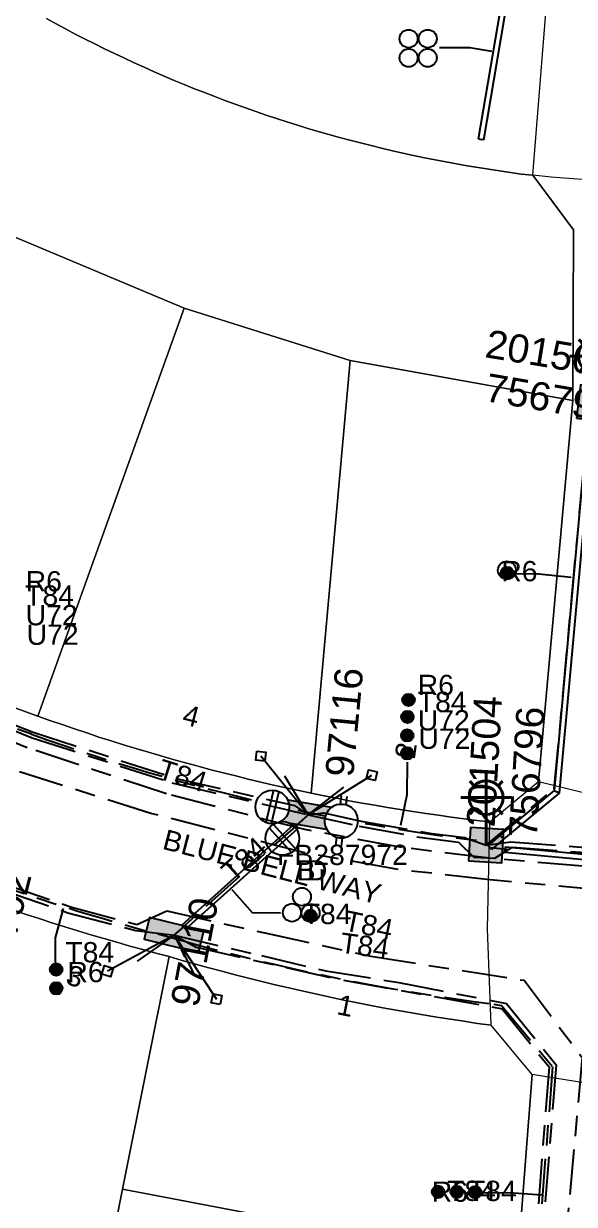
# Model space of a CAD drawing. Header units: metres. Extents: x 282960 to 285195, y 6134329 to 6136665.
# Drawn here: x 283448.1 to 283497, y 6135604 to 6135708.7 of the extents above; entities that cross this region are included whole.
import ezdxf
from ezdxf.enums import TextEntityAlignment as Align

# ---------------------------------------------------------------- set-up
doc = ezdxf.new("R2010")
doc.units = ezdxf.units.M
doc.linetypes.add('Cable Exist UG', pattern=[8.2, 4, -1.2, 1.8, -1.2])
doc.layers.get('0').update_dxf_attribs({"color": 6})
doc.layers.add('Cadastre Land Parcels_SP_EXT', color=9, linetype='Continuous', lineweight=5)
doc.layers.add('Cadastre Roads_SP_EXT', color=9, linetype='Continuous', lineweight=5)
for name, color, linetype in [('Duct_SP_EXT', 7, 'Continuous'), ('Equip_LV_EXT', 7, 'Continuous'), ('Equip_SP_SL_EXT', 7, 'Continuous'), ('Mains_HV_EXT', 7, 'Continuous'), ('Mains_LV_EXT', 7, 'Continuous'), ('Mains_SL_EXT', 7, 'Continuous'), ('Services_SP_EXT', 7, 'Continuous'), ('SupportsUG_SP_LV_EXT', 7, 'Continuous'), ('SupportsUG_SP_LV_SL_EXT', 7, 'Continuous'), ('Trench_SP_EXT', 7, 'Continuous')]:
    doc.layers.add(name, color=color, linetype=linetype)
doc.styles.add('COLUMN_LABEL', font='arial.ttf')
doc.styles.add('iecARIAL', font='arial.ttf', dxfattribs={"height": 2})
doc.styles.add('POLE_LABEL', font='arial.ttf')
doc.styles.get("Standard").update_dxf_attribs({"font": 'arial.ttf'})

# ---------------------------------------------------------------- blocks, each defined once
blk = doc.blocks.new('COLUMN_EXT')
blk.add_hatch(color=256).paths.add_polyline_path([(-1.49, 1.48), (-1.49, -1.49), (1.48, -1.49), (1.48, 1.48)])
blk.add_lwpolyline([(-1.49, -1.49), (1.48, -1.49), (1.48, 1.48), (-1.49, 1.48)], close=True)
for tag, height, style, flags, p in [('ASSET_NUM', 2.5, 'COLUMN_LABEL', 8, (2, 2)), ('STRUCTURE_PLANT_NUMBER', 0.2, 'POLE_LABEL', 9, (1.81, 0.03)), ('STREET_CODE', 0.2, 'COLUMN_LABEL', 9, (1.81, -0.2))]:
    blk.add_attdef(tag, text='', height=height, dxfattribs=dict(style=style, flags=flags)).set_placement(p, align=Align.MIDDLE_LEFT)
at = {"flags": 9}
for tag, p in [('COLUMN_TYPE', (1.81, -0.4)), ('OWNED_BY', (1.81, -0.6)), ('STATE', (1.81, -0.8)), ('USAGE', (1.81, -1)), ('STREETNAME', (1.81, -1.6)), ('SUBURB', (1.81, -1.8)), ('LEGEND', (1.81, -1.2)), ('LOCATION', (1.81, -1.4)), ('NOTES', (1.81, -2))]:
    blk.add_attdef(tag, text='', height=0.2, dxfattribs=at).set_placement(p, align=Align.MIDDLE_LEFT)
at = {"flags": 1}
blk.add_attdef('Z', (1.81, -2.35), '', height=0.2, dxfattribs=at)
blk = doc.blocks.new('PILLAR_EXT')
blk.add_hatch(color=256).paths.add_polyline_path([(-2.475, 0.99), (-2.475, -0.99), (2.475, -0.99), (2.475, 0.99)])
blk.add_lwpolyline([(-2.475, -0.99), (2.475, -0.99), (2.475, 0.99), (-2.475, 0.99)], close=True)
at = {"style": 'iecARIAL', "flags": 8}
blk.add_attdef('ASSET_NUM', (1.5, 3.5), '', height=2.5, dxfattribs=at)
for tag, p, flags in [('OWNED_BY', (0, -0.2), 9), ('STATE', (0, -0.4), 9), ('SUPPORT_TYPE', (0, -0.6), 9), ('USAGE', (0, -0.8), 9), ('LEGEND', (0, -1), 9), ('LOCATION', (0, -1.2), 9), ('STREETNAME', (0, -1.8), 9), ('SUBURB', (0, -2), 1), ('NOTES', (0, -1.4), 9), ('PARENT', (0, -1.6), 9)]:
    blk.add_attdef(tag, p, '', height=0.2, dxfattribs=dict(flags=flags))
blk = doc.blocks.new('DUCT_EXT')
blk.add_circle((0, 0.8), 0.8)
at = {"flags": 1}
blk.add_attdef('Z', (0, 0), '', height=0.2, dxfattribs=at)
at = {"flags": 9}
for tag, p in [('DUCT_CODE', (0, 0)), ('XSECT_TYPE', (0, -0.2)), ('STATE', (0, -0.6)), ('FB_REFERENCE', (0, -0.4)), ('NOTES', (0, -0.8))]:
    blk.add_attdef(tag, text='', height=0.2, dxfattribs=at).set_placement(p, align=Align.MIDDLE_LEFT)
blk = doc.blocks.new('SL_LANTERN_EXT')
at = {"lineweight": 40}
for p, q in [((0, 1.97), (0, 6.47)), ((-1.46, 5.68), (-1.06, 5.28)), ((1.46, 5.68), (1.06, 5.28)), ((-2.25, 4.22), (2.25, 4.22)), ((-1.46, 2.76), (-1.06, 3.16)), ((1.46, 2.76), (1.06, 3.16)), ((0, 0), (0, 2.72))]:
    blk.add_line(p, q, dxfattribs=at)
blk.add_circle((0, 4.22), 1.5, dxfattribs=at)
at = {"style": 'iecARIAL', "flags": 8}
blk.add_attdef('ASSET_NUM', (1.5, 1.5), '', height=2.5, dxfattribs=at)
for tag, p, height, flags in [('CONSTRUCTED_VOLTAGE', (0.98, -0.65), 0.2, 9), ('CONTROL_TYPE', (0.98, -0.85), 0.2, 9), ('LANTERN_PURPOSE', (0.98, -1.05), 0.2, 9), ('LNUMBER', (2.18, -3.25), 2.5, 8), ('OPERATING_VOLTAGE', (0.98, -1.65), 0.2, 9), ('ORIENTATION', (0.98, -1.85), 0.2, 9), ('OWNED_BY', (0.98, -2.05), 0.2, 9), ('STATE', (0.98, -2.25), 0.2, 9), ('LANTERN_TYPE', (0.98, -1.25), 0.2, 9), ('NO_PHASES', (0.98, -1.45), 0.2, 9), ('USAGE', (0.98, -2.45), 0.2, 9), ('CEXIST', (0.98, -2.65), 0.2, 9), ('CNEW', (0.98, -2.85), 0.2, 9), ('CNUMBER', (0.98, -3.05), 0.2, 9), ('CREMOVE', (0.98, -3.25), 0.2, 9), ('CREPLACE', (0.98, -3.45), 0.2, 9), ('LKINGHEIGHT', (0.98, -3.65), 0.2, 9), ('LBRACKET', (0.98, -3.85), 0.2, 9), ('LBRACKETVOCAB', (0.98, -4.05), 0.2, 9), ('LCATEGORY', (0.98, -4.25), 0.2, 9), ('LCHARGE1', (0.98, -4.45), 0.2, 9), ('LCHARGE1PERCENT', (0.98, -4.65), 0.2, 9), ('LCHARGE2', (0.98, -4.85), 0.2, 9), ('LCHARGE2PERCENT', (0.98, -5.05), 0.2, 9), ('LCHARGE3', (0.98, -5.25), 0.2, 9), ('LCHARGE3PERCENT', (0.98, -5.45), 0.2, 9), ('LEXIST', (0.98, -5.65), 0.2, 9), ('LLAMP', (0.98, -5.85), 0.2, 9), ('LLAMPVOCAB', (0.98, -6.05), 0.2, 9), ('LMAST', (0.98, -6.25), 0.2, 9), ('LMASTVOCAB', (0.98, -6.45), 0.2, 9), ('LNEW', (0.98, -6.65), 0.2, 9), ('LANTNUMBER', (0.98, -6.85), 0.2, 9), ('LOUTREACH', (0.98, -7.25), 0.2, 9), ('LOUTREACHVOCAB', (0.98, -7.45), 0.2, 9), ('LRATECODE', (0.98, -7.65), 0.2, 9), ('LREMOVE', (0.98, -7.85), 0.2, 9), ('LREPLACE', (0.98, -8.05), 0.2, 9), ('LTYPE', (0.98, -8.25), 0.2, 9), ('LTYPEVOCAB', (0.98, -8.45), 0.2, 9), ('STREETNAME', (0.98, -9.25), 0.2, 9), ('SUBURB', (0.98, -9.45), 0.2, 1), ('LEGEND', (0.98, -8.65), 0.2, 9), ('LOCATION', (0.98, -8.85), 0.2, 9), ('NOTES', (0.98, -9.05), 0.2, 9)]:
    blk.add_attdef(tag, p, '', height=height, dxfattribs=dict(flags=flags))
blk = doc.blocks.new('CCP_EXT')
at = {"flags": 9}
for tag, p in [('STATE', (0, -1.8)), ('USAGE', (0, -1.2)), ('LEGEND', (0, -1.4)), ('LIFE_SUPPORT', (0, -1.6)), ('NOTES', (0, -2))]:
    blk.add_attdef(tag, text='', height=0.2, dxfattribs=at).set_placement(p, align=Align.MIDDLE_LEFT)
blk.add_wipeout([(0, 0.57), (0.57, 0), (0, -0.57), (-0.57, 0)])
blk.add_lwpolyline([(-0.57, 0), (0, 0.57), (0.57, 0), (0, -0.57), (-0.57, 0)])
at = {"flags": 1}
blk.add_attdef('Z', (0, 0), '', height=0.2, dxfattribs=at)
at = {"flags": 9}
for tag, p in [('CCP_TYPE', (0, 0)), ('CONSTRUCTED_VOLTAGE', (0, -0.2)), ('OPERATING_VOLTAGE', (0, -0.6)), ('ORIENTATION', (0, -0.8)), ('OWNED_BY', (0, -1)), ('NO_PHASES', (0, -0.4))]:
    blk.add_attdef(tag, text='', height=0.2, dxfattribs=at).set_placement(p, align=Align.MIDDLE_LEFT)
blk = doc.blocks.new('LV_UG_LINKS_OPEN_EXT')
for p, q in [((-0.25, 1.47), (-0.25, 2.22)), ((0.25, 1.47), (0.25, 2.22)), ((-0.25, -1.47), (-0.25, -2.22)), ((0.25, -1.47), (0.25, -2.22))]:
    blk.add_line(p, q)
at = {"flags": 9}
for tag, p in [('ACTUAL_STATUS', (0, 0)), ('CONSTRUCTED_VOLTAGE', (0, -0.2)), ('OPERATING_VOLTAGE', (0, -0.6)), ('ORIENTATION', (0, -0.8)), ('STATE', (0, -1)), ('NO_PHASES', (0, -0.4)), ('SWITCH_TYPE', (0, -1.2)), ('USAGE', (0, -1.4)), ('NOTES', (0, -1.6))]:
    blk.add_attdef(tag, text='', height=0.2, dxfattribs=at).set_placement(p, align=Align.MIDDLE_LEFT)
at = {"flags": 1}
blk.add_attdef('Z', (0, 0), '', height=0.2, dxfattribs=at)
blk.add_wipeout([(-0.25, 1.47), (-0.43, 1.43), (-0.61, 1.36), (-0.77, 1.28), (-0.93, 1.17), (-1.07, 1.05), (-1.19, 0.9), (-1.29, 0.75), (-1.38, 0.58), (-1.44, 0.4), (-1.48, 0.22), (-1.49, 0.03), (-1.49, -0.16), (-1.45, -0.34), (-1.4, -0.52), (-1.32, -0.69), (-1.23, -0.85), (-1.11, -1), (-0.98, -1.13), (-0.83, -1.24), (-0.66, -1.34), (-0.49, -1.41), (-0.31, -1.46), (-0.13, -1.49), (0.06, -1.49), (0.25, -1.47), (0.43, -1.43), (0.61, -1.36), (0.77, -1.28), (0.93, -1.17), (1.07, -1.05), (1.19, -0.9), (1.29, -0.75), (1.38, -0.58), (1.44, -0.4), (1.48, -0.22), (1.49, -0.03), (1.49, 0.16), (1.45, 0.34), (1.4, 0.52), (1.32, 0.69), (1.23, 0.85), (1.11, 1), (0.98, 1.13), (0.83, 1.24), (0.66, 1.34), (0.49, 1.41), (0.31, 1.46), (0.13, 1.49), (-0.06, 1.49)])
blk.add_lwpolyline([(0, -1.49, 1), (0, 1.49, 1)], format="xyb", close=True)
blk = doc.blocks.new('LV_UG_LINKS_CLOSED_EXT')
blk.add_wipeout([(-1.06, 1.06), (-1.18, 0.92), (-1.29, 0.76), (-1.37, 0.59), (-1.43, 0.42), (-1.48, 0.23), (-1.49, 0.05), (-1.49, -0.14), (-1.46, -0.33), (-1.41, -0.51), (-1.33, -0.68), (-1.24, -0.84), (-1.12, -0.99), (-0.99, -1.12), (-0.84, -1.24), (-0.68, -1.33), (-0.51, -1.41), (-0.33, -1.46), (-0.14, -1.49), (0.05, -1.49), (0.23, -1.48), (0.42, -1.43), (0.59, -1.37), (0.76, -1.29), (0.92, -1.18), (1.06, -1.06), (1.18, -0.92), (1.29, -0.76), (1.37, -0.59), (1.43, -0.42), (1.48, -0.23), (1.49, -0.05), (1.49, 0.14), (1.46, 0.33), (1.41, 0.51), (1.33, 0.68), (1.24, 0.84), (1.12, 0.99), (0.99, 1.12), (0.84, 1.24), (0.68, 1.33), (0.51, 1.41), (0.33, 1.46), (0.14, 1.49), (-0.05, 1.49), (-0.23, 1.48), (-0.42, 1.43), (-0.59, 1.37), (-0.76, 1.29), (-0.92, 1.18)])
for p, q in [((-0.25, -1.48), (-0.25, 1.48)), ((0.25, -1.48), (0.25, 1.48))]:
    blk.add_line(p, q)
blk.add_circle((0, 0), 1.5)
at = {"flags": 9}
for tag, p in [('ACTUAL_STATUS', (0, 0)), ('CONSTRUCTED_VOLTAGE', (0, -0.2)), ('OPERATING_VOLTAGE', (0, -0.6)), ('ORIENTATION', (0, -0.8)), ('STATE', (0, -1)), ('NO_PHASES', (0, -0.4)), ('SWITCH_TYPE', (0, -1.2)), ('USAGE', (0, -1.4)), ('NOTES', (0, -1.6))]:
    blk.add_attdef(tag, text='', height=0.2, dxfattribs=at).set_placement(p, align=Align.MIDDLE_LEFT)
at = {"flags": 1}
blk.add_attdef('Z', (0, 0), '', height=0.2, dxfattribs=at)
blk = doc.blocks.new('CABLE_LARGE_EXT')
h = blk.add_hatch(color=256)
edge = h.paths.add_edge_path()
edge.add_arc((0, 0.55), 0.55, 0, 360)
blk.add_circle((0, 0.55), 0.55)
at = {"flags": 1}
blk.add_attdef('Z', (0, 0), '', height=0.2, dxfattribs=at)
at = {"flags": 9}
for tag, p in [('COND_CODE', (0, 0)), ('STATE', (0, -0.4)), ('XSECT_SIZE', (0, -0.6)), ('FB_REFERENCE', (0, -0.2)), ('NOTES', (0, -0.8))]:
    blk.add_attdef(tag, text='', height=0.2, dxfattribs=at).set_placement(p, align=Align.MIDDLE_LEFT)

msp = doc.modelspace()

# ---------------------------------------------------------------- linework, layer by layer
at = {"layer": 'Cadastre Land Parcels_SP_EXT', "linetype": 'Continuous'}
msp.add_lwpolyline([(283446.48, 6135690.13), (283462.33, 6135683.48), (283477.08, 6135678.83), (283496.83, 6135675.29), (283496.87, 6135690.45), (283493.28, 6135695.28), (283492.25, 6135695.39), (283491.29, 6135695.52), (283490.33, 6135695.66), (283489.37, 6135695.81), (283488.41, 6135695.96), (283487.46, 6135696.12), (283486.5, 6135696.29), (283485.55, 6135696.46), (283484.6, 6135696.65), (283483.65, 6135696.84), (283482.7, 6135697.04), (283481.75, 6135697.24), (283480.81, 6135697.46), (283479.86, 6135697.68), (283478.92, 6135697.91), (283477.98, 6135698.15), (283477.04, 6135698.39), (283476.11, 6135698.64), (283475.17, 6135698.9), (283474.24, 6135699.17), (283473.31, 6135699.44), (283472.38, 6135699.73), (283471.46, 6135700.02), (283470.54, 6135700.31), (283469.62, 6135700.62), (283468.7, 6135700.93), (283467.78, 6135701.25), (283466.87, 6135701.58), (283465.96, 6135701.91), (283465.06, 6135702.26), (283464.15, 6135702.61), (283463.25, 6135702.96), (283462.35, 6135703.33), (283461.46, 6135703.7), (283460.56, 6135704.08), (283459.67, 6135704.46), (283458.79, 6135704.86), (283457.91, 6135705.26), (283457.03, 6135705.66), (283456.15, 6135706.08), (283455.28, 6135706.5), (283454.41, 6135706.93), (283453.54, 6135707.36), (283452.68, 6135707.81), (283451.82, 6135708.26), (283450.97, 6135708.71), (283450.11, 6135709.18)], dxfattribs=at)
msp.add_lwpolyline([(283446.48, 6135690.13), (283462.33, 6135683.48), (283477.08, 6135678.83), (283496.83, 6135675.29), (283496.87, 6135690.45), (283493.28, 6135695.28), (283492.25, 6135695.39), (283491.29, 6135695.52), (283490.33, 6135695.66), (283489.37, 6135695.81), (283488.41, 6135695.96), (283487.46, 6135696.12), (283486.5, 6135696.29), (283485.55, 6135696.46), (283484.6, 6135696.65), (283483.65, 6135696.84), (283482.7, 6135697.04), (283481.75, 6135697.24), (283480.81, 6135697.46), (283479.86, 6135697.68), (283478.92, 6135697.91), (283477.98, 6135698.15), (283477.04, 6135698.39), (283476.11, 6135698.64), (283475.17, 6135698.9), (283474.24, 6135699.17), (283473.31, 6135699.44), (283472.38, 6135699.73), (283471.46, 6135700.02), (283470.54, 6135700.31), (283469.62, 6135700.62), (283468.7, 6135700.93), (283467.78, 6135701.25), (283466.87, 6135701.58), (283465.96, 6135701.91), (283465.06, 6135702.26), (283464.15, 6135702.61), (283463.25, 6135702.96), (283462.35, 6135703.33), (283461.46, 6135703.7), (283460.56, 6135704.08), (283459.67, 6135704.46), (283458.79, 6135704.86), (283457.91, 6135705.26), (283457.03, 6135705.66), (283456.15, 6135706.08), (283455.28, 6135706.5), (283454.41, 6135706.93), (283453.54, 6135707.36), (283452.68, 6135707.81), (283451.82, 6135708.26), (283450.97, 6135708.71), (283450.11, 6135709.18)], dxfattribs=at)
for points in [[(283462.33, 6135683.48), (283446.48, 6135690.13), (283429.22, 6135655.98), (283430.17, 6135655.5), (283431.12, 6135655.03), (283432.08, 6135654.56), (283433.04, 6135654.1), (283434, 6135653.65), (283434.97, 6135653.2), (283435.97, 6135652.73), (283436.99, 6135652.27), (283438, 6135651.82), (283439.02, 6135651.38), (283440.04, 6135650.94), (283441.07, 6135650.51), (283442.09, 6135650.09), (283443.12, 6135649.67), (283444.15, 6135649.25), (283445.19, 6135648.85), (283446.22, 6135648.45), (283447.26, 6135648.06), (283448.3, 6135647.67), (283449.35, 6135647.29), (283462.33, 6135683.48)], [(283477.08, 6135678.83), (283462.33, 6135683.48), (283449.35, 6135647.29), (283450.43, 6135646.9), (283451.51, 6135646.53), (283452.6, 6135646.15), (283453.69, 6135645.79), (283454.78, 6135645.43), (283455.87, 6135645.08), (283456.96, 6135644.74), (283458.06, 6135644.4), (283459.16, 6135644.07), (283460.26, 6135643.75), (283461.36, 6135643.44), (283462.47, 6135643.13), (283463.58, 6135642.83), (283464.69, 6135642.53), (283465.8, 6135642.25), (283466.91, 6135641.97), (283468.02, 6135641.7), (283469.14, 6135641.43), (283470.26, 6135641.17), (283471.38, 6135640.92), (283472.5, 6135640.68), (283473.62, 6135640.44), (283477.08, 6135678.83)], [(283493.78, 6135641.47), (283496.83, 6135675.29), (283477.08, 6135678.83), (283473.62, 6135640.44), (283474.75, 6135640.21), (283475.87, 6135639.99), (283476.99, 6135639.78), (283478.12, 6135639.57), (283479.25, 6135639.37), (283480.38, 6135639.18), (283481.51, 6135638.99), (283482.64, 6135638.81), (283483.77, 6135638.64), (283484.9, 6135638.48), (283486.04, 6135638.32), (283487.17, 6135638.17), (283488.31, 6135638.03), (283489.45, 6135637.9), (283493.78, 6135641.47)], [(283456.88, 6135605.31), (283461, 6135625.95), (283459.83, 6135626.25), (283458.67, 6135626.56), (283457.52, 6135626.88), (283456.36, 6135627.21), (283455.21, 6135627.54), (283454.05, 6135627.88), (283452.9, 6135628.23), (283451.76, 6135628.58), (283450.61, 6135628.94), (283449.47, 6135629.31), (283448.33, 6135629.68), (283447.19, 6135630.06), (283446.05, 6135630.45), (283444.92, 6135630.85), (283443.79, 6135631.25), (283434.59, 6135595.37), (283453.93, 6135590.52), (283456.88, 6135605.31)], [(283493.22, 6135615.49), (283489.58, 6135619.85), (283488.37, 6135620.02), (283487.16, 6135620.2), (283485.96, 6135620.38), (283484.76, 6135620.57), (283483.55, 6135620.77), (283482.35, 6135620.98), (283481.15, 6135621.19), (283479.95, 6135621.41), (283478.76, 6135621.64), (283477.56, 6135621.87), (283476.37, 6135622.12), (283475.17, 6135622.37), (283473.98, 6135622.63), (283472.79, 6135622.89), (283471.61, 6135623.17), (283470.42, 6135623.45), (283469.23, 6135623.73), (283468.05, 6135624.03), (283466.87, 6135624.33), (283465.69, 6135624.64), (283464.52, 6135624.96), (283463.34, 6135625.28), (283462.17, 6135625.61), (283461, 6135625.95), (283456.88, 6135605.31), (283491.91, 6135598.61), (283493.22, 6135615.49)], [(283453.16, 6135586.67), (283490.43, 6135579.61), (283491.91, 6135598.61), (283456.88, 6135605.31), (283453.93, 6135590.52), (283453.16, 6135586.67)]]:
    msp.add_lwpolyline(points, close=True, dxfattribs=at)
at = {"layer": 'Cadastre Roads_SP_EXT', "linetype": 'Continuous'}
for points in [[(283450.11, 6135709.18), (283450.97, 6135708.71), (283451.82, 6135708.26), (283452.68, 6135707.81), (283453.54, 6135707.36), (283454.41, 6135706.93), (283455.28, 6135706.5), (283456.15, 6135706.08), (283457.03, 6135705.66), (283457.91, 6135705.26), (283458.79, 6135704.86), (283459.67, 6135704.46), (283460.56, 6135704.08), (283461.46, 6135703.7), (283462.35, 6135703.33), (283463.25, 6135702.96), (283464.15, 6135702.61), (283465.06, 6135702.26), (283465.96, 6135701.91), (283466.87, 6135701.58), (283467.78, 6135701.25), (283468.7, 6135700.93), (283469.62, 6135700.62), (283470.54, 6135700.31), (283471.46, 6135700.02), (283472.38, 6135699.73), (283473.31, 6135699.44), (283474.24, 6135699.17), (283475.17, 6135698.9), (283476.11, 6135698.64), (283477.04, 6135698.39), (283477.98, 6135698.15), (283478.92, 6135697.91), (283479.86, 6135697.68), (283480.81, 6135697.46), (283481.75, 6135697.24), (283482.7, 6135697.04), (283483.65, 6135696.84), (283484.6, 6135696.65), (283485.55, 6135696.46), (283486.5, 6135696.29), (283487.46, 6135696.12), (283488.41, 6135695.96), (283489.37, 6135695.81), (283490.33, 6135695.66), (283491.29, 6135695.52), (283492.25, 6135695.39), (283493.28, 6135695.28), (283494.07, 6135705.26), (283494.07, 6135705.26), (283494.87, 6135715.24)], [(283506.5, 6135581.38), (283508.96, 6135612.95), (283501.09, 6135614.22), (283493.22, 6135615.49), (283491.91, 6135598.61)]]:
    msp.add_lwpolyline(points, dxfattribs=at)
msp.add_lwpolyline([(283493.78, 6135641.47), (283502.02, 6135639.47), (283510.87, 6135638.43), (283514.69, 6135690.2), (283518.87, 6135695.13), (283513.73, 6135694.69), (283507.44, 6135694.5), (283506.25, 6135694.53), (283501.16, 6135694.64), (283494.89, 6135695.1), (283493.28, 6135695.28), (283496.87, 6135690.45), (283496.83, 6135675.29), (283493.78, 6135641.47)], close=True, dxfattribs=at)
at = {"layer": 'Duct_SP_EXT'}
for p, q in [((283488.44, 6135698.5), (283491, 6135713.51)), ((283488.92, 6135698.42), (283491.47, 6135713.43)), ((283488.44, 6135698.5), (283488.68, 6135698.46)), ((283488.92, 6135698.42), (283488.68, 6135698.46)), ((283498.3, 6135675.23), (283495.16, 6135640.69)), ((283498.77, 6135675.18), (283495.62, 6135640.45)), ((283495.16, 6135640.69), (283490.36, 6135636.71)), ((283495.62, 6135640.45), (283490.67, 6135636.35)), ((283495.16, 6135640.69), (283495.39, 6135640.57)), ((283495.62, 6135640.45), (283495.39, 6135640.57)), ((283490.36, 6135636.71), (283489.31, 6135635.81)), ((283490.36, 6135636.71), (283490.51, 6135636.53)), ((283489.31, 6135635.81), (283489.46, 6135635.63)), ((283489.62, 6135635.45), (283489.46, 6135635.63)), ((283490.67, 6135636.35), (283489.62, 6135635.45)), ((283490.67, 6135636.35), (283490.51, 6135636.53)), ((283490.82, 6135635.69), (283490.8, 6135635.45)), ((283490.82, 6135635.69), (283508, 6135634.1)), ((283490.78, 6135635.22), (283490.8, 6135635.45)), ((283490.78, 6135635.22), (283507.95, 6135633.62)), ((283462.13, 6135628.73), (283462.29, 6135628.56)), ((283462.45, 6135628.38), (283462.29, 6135628.56))]:
    msp.add_line(p, q, dxfattribs=at)
for points in [[(283484.98, 6135706.63), (283487.69, 6135706.63), (283489.64, 6135706.3)], [(283491.57, 6135659.93), (283493.8, 6135659.9), (283496.68, 6135659.61)], [(283482.12, 6135643.21), (283482.09, 6135640.31), (283481.54, 6135637.57)], [(283470.89, 6135629.81), (283468.39, 6135629.83), (283466.6, 6135631.87)], [(283450.92, 6135625.41), (283450.92, 6135627.6), (283451.63, 6135630.22)], [(283488.77, 6135605.01), (283491.55, 6135604.98), (283494.07, 6135604.81)]]:
    msp.add_lwpolyline(points, dxfattribs=at)
at = {"layer": 'Mains_SL_EXT', "linetype": 'Cable Exist UG'}
for points in [[(283489.13, 6135635.83), (283495.18, 6135640.83), (283498.15, 6135673.3), (283498.81, 6135675.02)], [(283489.13, 6135635.83), (283491.31, 6135636.14), (283509.6, 6135634.72), (283508.47, 6135623.32), (283507.74, 6135621.6)], [(283444.4, 6135633), (283446.51, 6135631.75), (283452.03, 6135629.84), (283458.05, 6135628.25), (283461.44, 6135627.85)]]:
    msp.add_lwpolyline(points, dxfattribs=at)
at = {"layer": 'Trench_SP_EXT', "linetype": 'Cable Exist UG'}
for points in [[(283473.34, 6135638.53), (283470.97, 6135642.45)], [(283473.34, 6135638.53), (283476.83, 6135641.23)], [(283472.01, 6135637.28), (283473.34, 6135638.53)], [(283491.01, 6135635.44), (283489.46, 6135635.58)], [(283461.44, 6135627.85), (283462.54, 6135628.78)], [(283461.44, 6135627.85), (283457.73, 6135625.21)], [(283461.44, 6135627.85), (283463.57, 6135623.69)]]:
    msp.add_lwpolyline(points, dxfattribs=at)
for points in [[(283488.63, 6135636.22, -0.021657), (283473.28, 6135638.76)], [(283444.36, 6135632.85, 0.023104), (283461.42, 6135627.58)]]:
    msp.add_lwpolyline(points, format="xyb", dxfattribs=at)

# ---------------------------------------------------------------- block references
at = {"layer": 'Duct_SP_EXT'}
for name, p in [('DUCT_EXT', (283482.25, 6135706.6)), ('DUCT_EXT', (283483.95, 6135706.6)), ('DUCT_EXT', (283482.25, 6135704.9)), ('DUCT_EXT', (283483.95, 6135704.9)), ('DUCT_EXT', (283490.98, 6135659.43)), ('CABLE_LARGE_EXT', (283490.98, 6135659.43)), ('CABLE_LARGE_EXT', (283482.24, 6135648.17)), ('CABLE_LARGE_EXT', (283482.15, 6135646.66)), ('CABLE_LARGE_EXT', (283482.13, 6135645.02)), ('CABLE_LARGE_EXT', (283482.12, 6135643.43)), ('DUCT_EXT', (283472.78, 6135630.45)), ('DUCT_EXT', (283471.9, 6135629.04)), ('DUCT_EXT', (283473.55, 6135629.01)), ('CABLE_LARGE_EXT', (283473.55, 6135629.01)), ('CABLE_LARGE_EXT', (283450.98, 6135624.25)), ('CABLE_LARGE_EXT', (283450.99, 6135622.58)), ('CABLE_LARGE_EXT', (283484.87, 6135604.52)), ('CABLE_LARGE_EXT', (283486.52, 6135604.51)), ('CABLE_LARGE_EXT', (283488.16, 6135604.48))]:
    msp.add_blockref(name, p, dxfattribs=at)
at = {"layer": 'Equip_SP_SL_EXT'}
ref = msp.add_blockref('SL_LANTERN_EXT', (283498.81, 6135675.02), dxfattribs=at)
ref.add_attrib('ASSET_NUM', '201505', dxfattribs={"layer": '0', "height": 2.5, "rotation": 350.7002, "style": 'iecARIAL'}).set_placement((283500.31, 6135676.52), align=Align.BOTTOM_RIGHT)
ref = msp.add_blockref('SL_LANTERN_EXT', (283489.13, 6135635.83), dxfattribs=at)
ref.add_attrib('ASSET_NUM', '201504', dxfattribs={"layer": '0', "height": 2.5, "rotation": 86.7227, "style": 'iecARIAL'}).set_placement((283490.63, 6135637.33), align=Align.BOTTOM_LEFT)
at = {"layer": 'SupportsUG_SP_LV_EXT'}
ref = msp.add_blockref('PILLAR_EXT', (283473.34, 6135638.53), dxfattribs=dict(at, rotation=350.5187432810483))
ref.add_attrib('ASSET_NUM', '97116', dxfattribs={"layer": '0', "height": 2.5, "rotation": 84.6273, "style": 'iecARIAL'}).set_placement((283474.84, 6135642.03), align=Align.TOP_LEFT)
ref = msp.add_blockref('PILLAR_EXT', (283461.44, 6135627.85), dxfattribs=dict(at, rotation=166.1511783800216))
ref.add_attrib('ASSET_NUM', '97110', dxfattribs={"layer": '0', "height": 2.5, "rotation": 79.1188, "style": 'iecARIAL'}).set_placement((283462.94, 6135631.35), align=Align.TOP_RIGHT)
at = {"layer": 'SupportsUG_SP_LV_SL_EXT'}
ref = msp.add_blockref('COLUMN_EXT', (283498.81, 6135675.02), dxfattribs=dict(at, rotation=353.02558556994))
ref.add_attrib('ASSET_NUM', '756797', dxfattribs={"layer": '0', "height": 2.5, "rotation": 350.3442, "style": 'COLUMN_LABEL'}).set_placement((283500.81, 6135675.77), align=Align.TOP_RIGHT)
ref = msp.add_blockref('COLUMN_EXT', (283489.13, 6135635.83), dxfattribs=dict(at, rotation=356.5059736749897))
ref.add_attrib('ASSET_NUM', '756796', dxfattribs={"layer": '0', "height": 2.5, "rotation": 86.5601, "style": 'COLUMN_LABEL'}).set_placement((283491.13, 6135636.58), align=Align.TOP_LEFT)
ref = msp.add_blockref('COLUMN_EXT', (283444.4, 6135633), dxfattribs=dict(at, rotation=254.1072398535623))
ref.add_attrib('ASSET_NUM', '756792', dxfattribs={"layer": '0', "height": 2.5, "rotation": 75.7355, "style": 'COLUMN_LABEL'}).set_placement((283446.4, 6135633.75), align=Align.TOP_RIGHT)

# ---------------------------------------------------------------- texts
at = {"layer": 'Cadastre Land Parcels_SP_EXT'}
for s, rotation, p in [('4', 345.7682, (283462.07, 6135646.6)), ('2', 82.1214, (283482.8, 6135643.42)), ('3', 344.6091, (283451.74, 6135623.52)), ('1', 348.8941, (283475.8, 6135620.84))]:
    msp.add_text(s, height=1.8, rotation=rotation, dxfattribs=at).set_placement(p)
at = {"layer": 'Cadastre Roads_SP_EXT'}
msp.add_text('BLUE BELL WAY', height=1.8, rotation=345.5211, dxfattribs=at).set_placement((283460.31, 6135635.52))
at = {"layer": 'Duct_SP_EXT'}
for s, p in [('R6', (283490.47, 6135659.25)), ('R6', (283448.28, 6135658.35)), ('T84', (283448.23, 6135657.08)), ('U72', (283448.27, 6135655.34)), ('U72', (283448.36, 6135653.61)), ('R6', (283483.06, 6135649.15)), ('T84', (283483.06, 6135647.65)), ('U72', (283483.06, 6135646.01)), ('U72', (283483.12, 6135644.38)), ('FB287972', (283470.58, 6135634.07)), ('B', (283472.32, 6135632.7)), ('D', (283473.23, 6135632.7)), ('T84', (283472.85, 6135628.83)), ('R6', (283484.31, 6135604.18)), ('T84', (283485.67, 6135604.26)), ('T84', (283487.51, 6135604.25))]:
    msp.add_text(s, height=1.8, dxfattribs=at).set_placement(p)
at = {"layer": 'Mains_LV_EXT'}
for rotation, p in [(342.646, (283459.86, 6135641.79)), (348.3201, (283476.41, 6135628.3)), (352.1067, (283476.08, 6135626.31))]:
    msp.add_text('T84', height=1.8, rotation=rotation, dxfattribs=at).set_placement(p)

# ---------------------------------------------------------------- next in the draw order: block references
at = {"layer": 'Services_SP_EXT'}
for p, rotation in [((283469.14, 6135643.74), 308.5187435106399), ((283478.99, 6135642.04), 212.5187434925051), ((283455.53, 6135624.65), 28.15117830467115), ((283465.22, 6135622.16), 124.1511784817502)]:
    msp.add_blockref('CCP_EXT', p, dxfattribs=dict(at, rotation=rotation))

# ---------------------------------------------------------------- next in the draw order: linework, layer by layer
at = {"layer": 'Cadastre Roads_SP_EXT', "linetype": 'Continuous'}
msp.add_lwpolyline([(283447.19, 6135630.06), (283448.33, 6135629.68), (283449.47, 6135629.31), (283450.61, 6135628.94), (283451.76, 6135628.58), (283452.9, 6135628.23), (283454.05, 6135627.88), (283455.21, 6135627.54), (283456.36, 6135627.21), (283457.52, 6135626.88), (283458.67, 6135626.56), (283459.83, 6135626.25), (283461, 6135625.95), (283462.17, 6135625.61), (283463.34, 6135625.28), (283464.52, 6135624.96), (283465.69, 6135624.64), (283466.87, 6135624.33), (283468.05, 6135624.03), (283469.23, 6135623.73), (283470.42, 6135623.45), (283471.61, 6135623.17), (283472.79, 6135622.89), (283473.98, 6135622.63), (283475.17, 6135622.37), (283476.37, 6135622.12), (283477.56, 6135621.87), (283478.76, 6135621.64), (283479.95, 6135621.41), (283481.15, 6135621.19), (283482.35, 6135620.98), (283483.55, 6135620.77), (283484.76, 6135620.57), (283485.96, 6135620.38), (283487.16, 6135620.2), (283488.37, 6135620.02), (283489.58, 6135619.85), (283489.24, 6135628.41), (283489.24, 6135628.41), (283489.45, 6135637.9), (283488.31, 6135638.03), (283487.17, 6135638.17), (283486.04, 6135638.32), (283484.9, 6135638.48), (283483.77, 6135638.64), (283482.64, 6135638.81), (283481.51, 6135638.99), (283480.38, 6135639.18), (283479.25, 6135639.37), (283478.12, 6135639.57), (283476.99, 6135639.78), (283475.87, 6135639.99), (283474.75, 6135640.21), (283473.62, 6135640.44), (283472.5, 6135640.68), (283471.38, 6135640.92), (283470.26, 6135641.17), (283469.14, 6135641.43), (283468.02, 6135641.7), (283466.91, 6135641.97), (283465.8, 6135642.25), (283464.69, 6135642.53), (283463.58, 6135642.83), (283462.47, 6135643.13), (283461.36, 6135643.44), (283460.26, 6135643.75), (283459.16, 6135644.07), (283458.06, 6135644.4), (283456.96, 6135644.74), (283455.87, 6135645.08), (283454.78, 6135645.43), (283453.69, 6135645.79), (283452.6, 6135646.15), (283451.51, 6135646.53), (283450.43, 6135646.9), (283449.35, 6135647.29), (283448.3, 6135647.67), (283447.26, 6135648.06)], dxfattribs=at)
at = {"layer": 'Mains_LV_EXT', "linetype": 'Cable Exist UG'}
msp.add_lwpolyline([(283461.44, 6135627.85), (283469.21, 6135626.03), (283474.91, 6135624.67), (283481.39, 6135623.65), (283490.94, 6135621.78), (283495.33, 6135616.35), (283493.93, 6135598.47), (283492.4, 6135578.81)], dxfattribs=at)
at = {"layer": 'Mains_SL_EXT', "linetype": 'Cable Exist UG'}
msp.add_lwpolyline([(283461.44, 6135627.85), (283463.39, 6135626.77), (283476.46, 6135623.84), (283490.55, 6135621.31), (283494.71, 6135616.16), (283491.99, 6135580.83), (283492.4, 6135578.81)], dxfattribs=at)
at = {"layer": 'Services_SP_EXT'}
for points in [[(283461.44, 6135627.85), (283455.53, 6135624.65)], [(283461.44, 6135627.85), (283465.22, 6135622.16)]]:
    msp.add_lwpolyline(points, dxfattribs=at)
at = {"layer": 'Trench_SP_EXT', "linetype": 'Cable Exist UG'}
for points in [[(283473.28, 6135638.76, -0.035469), (283448.78, 6135645.69), (283448.78, 6135645.69), (283447.55, 6135646.13), (283447.55, 6135646.13, -0.029008), (283428.46, 6135654.47)], [(283461.42, 6135627.58, 0.037567), (283489.82, 6135621.71), (283489.82, 6135621.71), (283490.49, 6135621.6), (283495.03, 6135616.16), (283493.63, 6135598.53), (283493.58, 6135597.87), (283493.58, 6135597.87), (283492.12, 6135578.75)]]:
    msp.add_lwpolyline(points, format="xyb", dxfattribs=at)

# ---------------------------------------------------------------- next in the draw order: texts
at = {"layer": 'Duct_SP_EXT'}
for s, p in [('T84', (283451.79, 6135625.43)), ('R6', (283451.98, 6135623.67))]:
    msp.add_text(s, height=1.8, dxfattribs=at).set_placement(p)

# ---------------------------------------------------------------- next in the draw order: block references
at = {"layer": 'Equip_LV_EXT'}
for name, p, rotation in [('LV_UG_LINKS_OPEN_EXT', (283476.28, 6135637.97), 353.2577837210664), ('LV_UG_LINKS_CLOSED_EXT', (283471.05, 6135636.43), 222.225258946957)]:
    msp.add_blockref(name, p, dxfattribs=dict(at, rotation=rotation))

# ---------------------------------------------------------------- next in the draw order: linework, layer by layer
at = {"layer": 'Mains_LV_EXT', "linetype": 'Cable Exist UG'}
msp.add_lwpolyline([(283473.34, 6135638.53), (283477.86, 6135637.53), (283482.99, 6135636.58), (283486.67, 6135636.09), (283488.04, 6135634.77), (283489.91, 6135634.68), (283491.44, 6135635.66), (283509.01, 6135634.35), (283512.13, 6135667.99), (283498.24, 6135668.16), (283498.57, 6135672.6), (283500.03, 6135673.94), (283500.15, 6135676.01), (283499.06, 6135677.96), (283498.95, 6135696.79), (283502.55, 6135710.84), (283496.31, 6135711.37), (283495.08, 6135713.37)], dxfattribs=at)
at = {"layer": 'Mains_SL_EXT', "linetype": 'Cable Exist UG'}
msp.add_lwpolyline([(283473.34, 6135638.53), (283474.69, 6135638.71), (283478.19, 6135637.93), (283484.11, 6135636.89), (283487.21, 6135636.51), (283489.13, 6135635.83)], dxfattribs=at)
at = {"layer": 'Services_SP_EXT'}
msp.add_lwpolyline([(283473.34, 6135638.53), (283478.99, 6135642.04)], dxfattribs=at)

# ---------------------------------------------------------------- next in the draw order: block references
at = {"layer": 'Equip_LV_EXT', "rotation": 166.9539144462144}
msp.add_blockref('LV_UG_LINKS_CLOSED_EXT', (283470.16, 6135639.22), dxfattribs=at)

# ---------------------------------------------------------------- next in the draw order: texts
at = {"layer": 'Mains_LV_EXT'}
msp.add_text('T84', height=1.8, rotation=42.2253, dxfattribs=at).set_placement((283466.66, 6135632.47))

# ---------------------------------------------------------------- next in the draw order: linework, layer by layer
at = {"layer": 'Duct_SP_EXT'}
for p, q in [((283462.13, 6135628.73), (283472.13, 6135637.71)), ((283472.13, 6135637.71), (283472.29, 6135637.53)), ((283462.45, 6135628.38), (283472.45, 6135637.35)), ((283472.45, 6135637.35), (283472.29, 6135637.53))]:
    msp.add_line(p, q, dxfattribs=at)
at = {"layer": 'Mains_HV_EXT', "linetype": 'Cable Exist UG'}
for points in [[(283505.59, 6135711.45), (283503.89, 6135699.08), (283503.29, 6135671.89), (283511.5, 6135672.08), (283507.72, 6135631.07), (283489.47, 6135632.75), (283481.14, 6135633.69), (283473.01, 6135635.16), (283459.37, 6135638.65), (283447.21, 6135642.51), (283436.24, 6135647.08), (283427.1, 6135651.36), (283416.6, 6135657.02), (283408.3, 6135662.41), (283412.72, 6135668.73), (283414.3, 6135668.41)], [(283503.89, 6135711.63), (283500.88, 6135697.52), (283500.48, 6135669.22), (283509.19, 6135669.24), (283505.88, 6135633.25), (283489.43, 6135634.67), (283481.69, 6135635.62), (283473.04, 6135637.21), (283460.77, 6135640.38), (283448.42, 6135644.48), (283437.99, 6135648.61), (283428, 6135653.15), (283418.07, 6135658.61), (283411.92, 6135662.56), (283415.1, 6135666.84), (283414.4, 6135668.27)]]:
    msp.add_lwpolyline(points, dxfattribs=at)
at = {"layer": 'Mains_LV_EXT', "linetype": 'Cable Exist UG'}
for points in [[(283414.37, 6135668.26), (283415.78, 6135666.41), (283413.24, 6135663.09), (283420.27, 6135658.68), (283426.77, 6135655.05), (283427.09, 6135653.91), (283428.91, 6135653.03), (283430.12, 6135653.37), (283438.57, 6135649.54), (283448.86, 6135645.36), (283461.24, 6135641.37), (283473.34, 6135638.53)], [(283413.58, 6135666.47), (283412.32, 6135665.88), (283408.9, 6135660.79), (283417.35, 6135655.38), (283423.46, 6135652.13), (283429.31, 6135649.17), (283424.89, 6135636.89), (283429.85, 6135639.06), (283436.95, 6135635.92), (283441.68, 6135633.94), (283443.73, 6135634.3), (283445.68, 6135633.71), (283446.6, 6135632.31), (283452.36, 6135630.34), (283458.14, 6135628.78), (283460.79, 6135630), (283469.5, 6135628.05), (283478.9, 6135625.97), (283492.49, 6135623.84), (283497.65, 6135616.99), (283494.22, 6135578.86)], [(283473.34, 6135638.53), (283461.44, 6135627.85)]]:
    msp.add_lwpolyline(points, dxfattribs=at)
at = {"layer": 'Mains_SL_EXT', "linetype": 'Cable Exist UG'}
msp.add_lwpolyline([(283428.39, 6135654.19), (283430.28, 6135653.78), (283438.97, 6135649.81), (283448.95, 6135645.85), (283461.63, 6135641.75), (283472.14, 6135639.34), (283473.34, 6135638.53)], dxfattribs=at)
at = {"layer": 'Services_SP_EXT'}
msp.add_lwpolyline([(283473.34, 6135638.53), (283469.14, 6135643.74)], dxfattribs=at)

doc.saveas('drawing.dxf')
